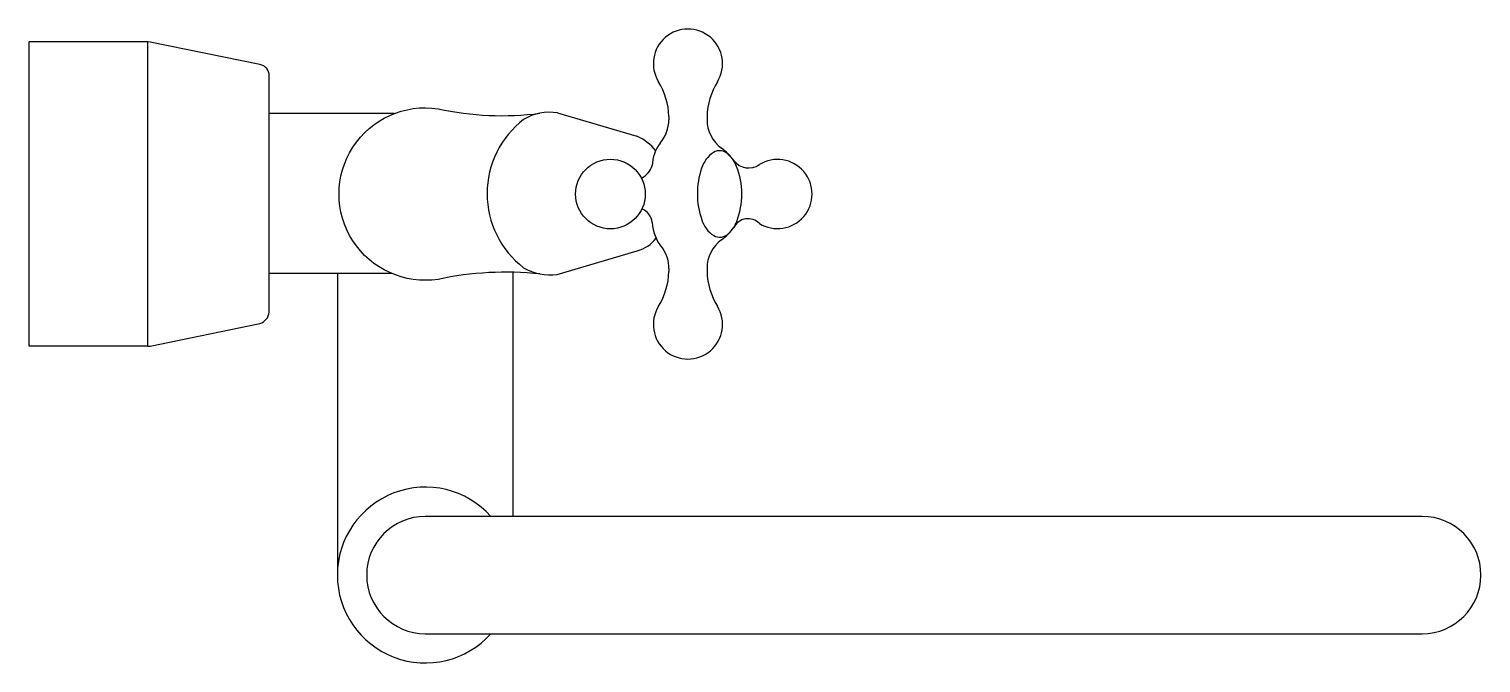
# Model space of a CAD drawing. Header units: millimetres. Extents: x -3062.432 to -3062.185, y 2880.165 to 2880.273.
import ezdxf

# ---------------------------------------------------------------- set-up
doc = ezdxf.new("R2010")
doc.units = ezdxf.units.MM
doc.header["$LTSCALE"] = 10
doc.layers.add('cozinha_pias', color=2, linetype='Continuous')

msp = doc.modelspace()

# ---------------------------------------------------------------- linework, layer by layer
at = {"layer": 'cozinha_pias', "color": 1}
for p, q in [((-3062.432120422436, 2880.218874538748), (-3062.432120422436, 2880.270822538748)), ((-3062.411843603436, 2880.270822538748), (-3062.432120422436, 2880.270822538748)), ((-3062.411843603436, 2880.218874538748), (-3062.411843603436, 2880.270822538748)), ((-3062.411442403436, 2880.270781837748), (-3062.411843579436, 2880.270822549748)), ((-3062.392758272436, 2880.266952328748), (-3062.411442445436, 2880.270781963748)), ((-3062.391161453436, 2880.224702169748), (-3062.391161453436, 2880.264994909748)), ((-3062.369861557524, 2880.258570015748), (-3062.391161453436, 2880.258570015748)), ((-3062.342009019713, 2880.258688383736), (-3062.328480859011, 2880.254699333905)), ((-3062.323015583436, 2880.258085730748), (-3062.323015583436, 2880.257535213748)), ((-3062.316515583436, 2880.258085730748), (-3062.316515583436, 2880.257535213748)), ((-3062.342071700532, 2880.231137750325), (-3062.328416860061, 2880.235164154961)), ((-3062.370269039018, 2880.231291936748), (-3062.391161453436, 2880.231291936748)), ((-3062.379546742435, 2880.231291936748), (-3062.379546742436, 2880.179848539746)), ((-3062.349546742436, 2880.189848539747), (-3062.349546742436, 2880.231500885257)), ((-3062.323015583436, 2880.232163773747), (-3062.323015583436, 2880.231613255748)), ((-3062.316515583436, 2880.232163773747), (-3062.316515583436, 2880.231613255748)), ((-3062.411442427436, 2880.218915253748), (-3062.392758281436, 2880.222744933748)), ((-3062.411843603436, 2880.218874538748), (-3062.432120422436, 2880.218874538748)), ((-3062.411843630436, 2880.218874614748), (-3062.411442454436, 2880.218915291748)), ((-3062.19454676301, 2880.189848539745), (-3062.364546742436, 2880.189848539746)), ((-3062.364546742436, 2880.169848539746), (-3062.19454676301, 2880.169848539745))]:
    msp.add_line(p, q, dxfattribs=at)
msp.add_circle((-3062.332987001437, 2880.244849493748), 0.005941512000000001, dxfattribs=at)
for centre, radius, start, end in [((-3062.319765577437, 2880.267099476747), 0.005900017, 328.3904720007328, 211.6094669997799), ((-3062.393093676436, 2880.265048678748), 0.001932972, 358.4060279994187, 80.00760700025272), ((-3062.335009919437, 2880.257717620747), 0.011999983, 1.757889000047816, 31.60954999932557), ((-3062.304521223436, 2880.257717610747), 0.012000009, 148.3906559995818, 178.2423019995128), ((-3062.351495867199, 2880.308357809748), 0.05014971999091905, 257.4727734490969, 277.4476447253425), ((-3062.338037787437, 2880.244917780748), 0.015967787, 127.6234276096408, 232.3765850004984), ((-3062.343338625437, 2880.250111815747), 0.008678964, 81.1877164126479, 120.8230637089108), ((-3062.329014804437, 2880.257534820747), 0.005999223000000001, 318.3464320006545, 0.003791999904958488), ((-3062.310516368437, 2880.257534813747), 0.005999214000000001, 179.9961550001052, 233.905533000107), ((-3062.331621801437, 2880.247313700747), 0.008025777000000001, 37.67966599977222, 66.96104999932929), ((-3062.318403988437, 2880.249275531748), 0.007470403000000001, 145.1196900002835, 176.7451680004807), ((-3062.314383017437, 2880.250110396747), 0.002122917, 45.01665999937918, 119.3878229994537), ((-3062.319765597437, 2880.244849480747), 0.009700021000000001, 36.09830500069825, 53.90171800022267), ((-3062.329151757437, 2880.250701210748), 0.003438506, 294.7923750000528, 343.0660200005369), ((-3062.312677244437, 2880.247826105747), 0.004963777, 123.6085170001696, 163.4670049992379), ((-3062.316546701437, 2880.247594222747), 0.00543782, 21.22364800053757, 47.63364100006668), ((-3062.309407533437, 2880.252429138748), 0.003135171, 216.495486000035, 305.4189869997429), ((-3062.304498177436, 2880.244849487748), 0.005900017, 238.3904859991594, 121.60955799988), ((-3062.305507597437, 2880.245041716747), 0.012645004, 160.615666000967, 180.8808189998261), ((-3062.322876396437, 2880.244973231748), 0.012287961, 359.6450860005113, 21.93152699983524), ((-3062.305506591437, 2880.244736180748), 0.012645004, 179.4963619999876, 199.7615150004474), ((-3062.322875465436, 2880.244690325747), 0.012287961, 338.4456540000972, 0.732094999091073), ((-3062.328645044437, 2880.239714269748), 0.002797264, 5.848542000542149, 68.3598159995012), ((-3062.318403978437, 2880.240423457748), 0.007470414000000001, 183.2548449998661, 220.9129680002548), ((-3062.312657754437, 2880.241904654747), 0.004963777, 196.9101759999061, 236.7686639997253), ((-3062.316528653437, 2880.242111060747), 0.00543782, 312.7435400001235, 339.1535330006438), ((-3062.309517838436, 2880.237962907747), 0.002679763, 44.01104000004136, 154.073984999671), ((-3062.329885404437, 2880.240845648747), 0.005868219, 284.4925339998252, 323.0232709994929), ((-3062.314348451437, 2880.239609184747), 0.002122917, 240.9893580001531, 315.3605210007333), ((-3062.319765569437, 2880.244849481748), 0.009699982000000001, 306.0982509997197, 323.9017490002803), ((-3062.329014804437, 2880.232164166748), 0.005999223000000001, 359.9962160003147, 34.13957600058146), ((-3062.310516367437, 2880.232164170748), 0.005999215000000001, 126.0939330000518, 180.0034870001602), ((-3062.350825143437, 2880.176274572747), 0.055241107, 83.9746290002519, 102.0669240005651), ((-3062.343338625437, 2880.239723745748), 0.008678964, 239.1769610000633, 278.393830999479), ((-3062.335009929437, 2880.231981374748), 0.011999995, 328.3904799994864, 358.2420650001646), ((-3062.304521246437, 2880.231981366747), 0.011999983, 181.757660000832, 211.6094509998196), ((-3062.319765578437, 2880.222599496748), 0.005900006, 148.3906019991661, 31.60961900006549), ((-3062.393464424436, 2880.224951056748), 0.002316381000000001, 287.7489800000957, 353.831852000144), ((-3062.364546742436, 2880.179848539746), 0.01499999999984539, 41.81031489709004, 318.189685102025), ((-3062.364546742436, 2880.179848539746), 0.01000000000028786, 90, 270), ((-3062.194546763011, 2880.179848539745), 0.01000000000027285, 270, 90)]:
    msp.add_arc(centre, radius, start, end, dxfattribs=at)
at = {"layer": 'cozinha_pias', "color": 1, "extrusion": (0, 0, -1)}
msp.add_arc((3062.364546742436, 2880.244848539747), 0.01471482799962894, 261.5069640022118, 98.49304914708988, dxfattribs=at)

doc.saveas('drawing.dxf')
